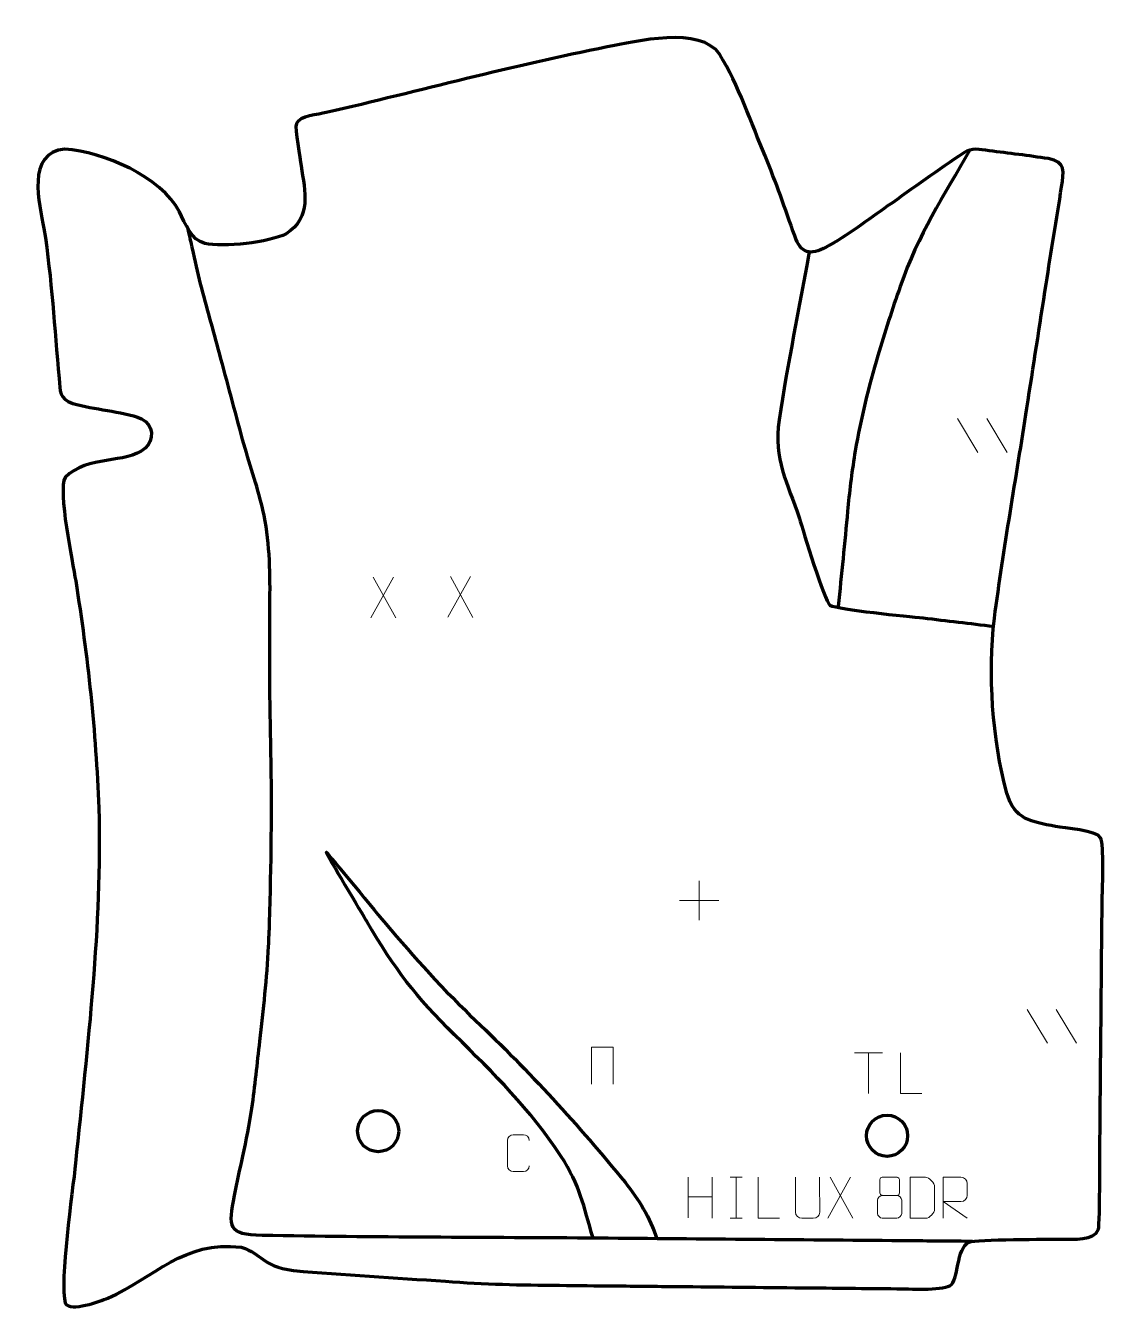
# Model space of a CAD drawing. Header units: millimetres. Extents: x 1074 to 1731, y 150 to 934.
import ezdxf

# ---------------------------------------------------------------- set-up
doc = ezdxf.new("R2010")
doc.units = ezdxf.units.MM
doc.header["$MEASUREMENT"] = 0
doc.layers.add('layer 1', color=7, linetype='Continuous', plot=False)
doc.layers.add('layer 2', color=7, linetype='Continuous')
doc.layers.add('layer 3', color=7, linetype='Continuous')

msp = doc.modelspace()

# ---------------------------------------------------------------- linework, layer by layer
at = {"layer": 'layer 1', "color": 250, "lineweight": 9}
for points in [[(1641.9819, 694.5517), (1641.9819, 694.5517), (1654.3462, 674.0074), (1654.3462, 674.0074)], [(1659.7118, 694.5517), (1659.7118, 694.5517), (1672.0761, 674.0074), (1672.0761, 674.0074)], [(1298.1657, 598.0802), (1298.1657, 598.0802), (1284.4251, 573.1844), (1284.4251, 573.1844)], [(1285.8797, 598.0802), (1285.8797, 598.0802), (1299.6203, 573.1267), (1299.6203, 573.1267)], [(1345.1334, 598.4343), (1345.1334, 598.4343), (1331.3928, 573.5385), (1331.3928, 573.5385)], [(1332.8474, 598.4343), (1332.8474, 598.4343), (1346.588, 573.4808), (1346.588, 573.4808)], [(1484.3855, 412.9823), (1484.3855, 412.9823), (1484.3855, 389.0044), (1484.3855, 389.0044)], [(1472.3966, 400.9933), (1472.3966, 400.9933), (1496.3745, 400.9933), (1496.3745, 400.9933)], [(1684.3153, 334.7183), (1684.3153, 334.7183), (1696.6796, 314.174), (1696.6796, 314.174)], [(1702.0452, 334.7183), (1702.0452, 334.7183), (1714.4095, 314.174), (1714.4095, 314.174)], [(1579.1157, 308.324), (1579.1157, 308.324), (1596.1029, 308.324), (1596.1029, 308.324)], [(1587.6095, 283.394), (1587.6095, 283.394), (1587.6095, 308.3475), (1587.6095, 308.3475)], [(1477.7491, 232.4994), (1477.7491, 232.4994), (1477.7491, 207.7219), (1477.7491, 207.7219)], [(1492.3924, 232.4994), (1492.3924, 232.4994), (1492.3924, 207.5459), (1492.3924, 207.5459)], [(1503.4057, 232.4817), (1503.4057, 232.4817), (1510.5738, 232.4817), (1510.5738, 232.4817)], [(1506.9897, 232.4817), (1506.9897, 232.4817), (1506.9897, 207.5282), (1506.9897, 207.5282)], [(1576.6582, 232.4817), (1576.6582, 232.4817), (1562.9176, 207.5859), (1562.9176, 207.5859)], [(1564.3722, 232.4817), (1564.3722, 232.4817), (1578.1128, 207.5282), (1578.1128, 207.5282)], [(1477.7491, 220.6171), (1477.7491, 220.6171), (1492.3924, 220.6175), (1492.3924, 220.6175)], [(1503.4057, 207.5282), (1503.4057, 207.5282), (1510.5738, 207.5282), (1510.5738, 207.5282)]]:
    msp.add_open_spline(points, degree=3, dxfattribs=at)
for points, knots in [([(1418.8726, 289.2759), (1418.8726, 289.2759), (1418.8726, 311.6262), (1418.8726, 311.6262), (1418.8726, 311.6262), (1418.8726, 311.6262), (1431.9909, 311.6262), (1431.9909, 311.6262), (1431.9909, 311.6262), (1431.9909, 311.6262), (1431.9909, 289.2759), (1431.9909, 289.2759)], [0, 0, 0, 0, 0.25, 0.25, 0.25, 0.25, 0.5, 0.5, 0.5, 0.5, 1, 1, 1, 1]), ([(1620.1053, 283.3939), (1620.1053, 283.3939), (1607.1562, 283.3939), (1607.1562, 283.3939), (1607.1562, 283.3939), (1607.1562, 283.3939), (1607.1562, 308.3475), (1607.1562, 308.3475)], [0, 0, 0, 0, 0.33333333, 0.33333333, 0.33333333, 0.33333333, 1, 1, 1, 1]), ([(1380.9685, 239.4316), (1380.8433, 237.3506), (1379.3411, 236.0254), (1377.4174, 236.0157), (1377.4174, 236.0157), (1375.3288, 236.016), (1373.2402, 236.016), (1371.1519, 236.0157), (1371.1519, 236.0157), (1369.4277, 235.9213), (1367.6613, 237.6092), (1367.6713, 239.416), (1367.6713, 239.416), (1367.6717, 244.5842), (1367.6717, 249.7519), (1367.6713, 254.9193), (1367.6713, 254.9193), (1367.6751, 256.8344), (1369.2396, 258.3743), (1371.1675, 258.3622), (1371.1675, 258.3622), (1373.2505, 258.3622), (1375.334, 258.3622), (1377.4174, 258.3622), (1377.4174, 258.3622), (1379.1609, 258.394), (1380.9446, 257.0581), (1380.9685, 254.8747)], [0, 0, 0, 0, 0.125, 0.125, 0.125, 0.125, 0.25, 0.25, 0.25, 0.25, 0.375, 0.375, 0.375, 0.375, 0.5, 0.5, 0.5, 0.5, 0.625, 0.625, 0.625, 0.625, 0.75, 0.75, 0.75, 0.75, 1, 1, 1, 1]), ([(1533.4643, 207.5281), (1533.4643, 207.5281), (1520.5152, 207.5281), (1520.5152, 207.5281), (1520.5152, 207.5281), (1520.5152, 207.5281), (1520.5152, 232.4817), (1520.5152, 232.4817)], [0, 0, 0, 0, 0.33333333, 0.33333333, 0.33333333, 0.33333333, 1, 1, 1, 1]), ([(1557.8424, 232.4859), (1557.842, 226.9464), (1557.9378, 216.7446), (1557.9382, 211.2042), (1557.9382, 211.2042), (1557.7984, 208.9647), (1556.1212, 207.5385), (1553.9735, 207.528), (1553.9735, 207.528), (1551.6416, 207.5284), (1549.3097, 207.5284), (1546.9782, 207.528), (1546.9782, 207.528), (1545.0532, 207.4265), (1543.0811, 209.243), (1543.0923, 211.1875), (1543.0923, 211.1875), (1543.0926, 216.7494), (1543.188, 226.9248), (1543.1876, 232.4859)], [0, 0, 0, 0, 0.16666667, 0.16666667, 0.16666667, 0.16666667, 0.33333333, 0.33333333, 0.33333333, 0.33333333, 0.5, 0.5, 0.5, 0.5, 0.66666667, 0.66666667, 0.66666667, 0.66666667, 1, 1, 1, 1]), ([(1594.5618, 231.0158), (1594.5618, 228.8028), (1594.5618, 225.1205), (1594.5618, 222.9072), (1594.5618, 222.9072), (1594.5768, 222.3998), (1595.3842, 221.4684), (1596.0843, 221.4696), (1596.0843, 221.4696), (1599.0542, 221.4698), (1602.0244, 221.3849), (1604.9948, 221.3846), (1604.9948, 221.3846), (1605.7919, 221.3888), (1606.5126, 222.1791), (1606.51, 222.8998), (1606.51, 222.8998), (1606.5097, 225.1158), (1606.5097, 228.8005), (1606.51, 231.0158), (1606.51, 231.0158), (1606.4915, 231.7266), (1605.8801, 232.487), (1605.0462, 232.4796), (1605.0462, 232.4796), (1602.0291, 232.4793), (1599.0122, 232.4793), (1595.9956, 232.4796), (1595.9956, 232.4796), (1595.3692, 232.4872), (1594.5451, 231.7762), (1594.5618, 231.0158)], [0, 0, 0, 0, 0.11111111, 0.11111111, 0.11111111, 0.11111111, 0.22222222, 0.22222222, 0.22222222, 0.22222222, 0.33333333, 0.33333333, 0.33333333, 0.33333333, 0.44444444, 0.44444444, 0.44444444, 0.44444444, 0.55555556, 0.55555556, 0.55555556, 0.55555556, 0.66666667, 0.66666667, 0.66666667, 0.66666667, 0.77777778, 0.77777778, 0.77777778, 0.77777778, 1, 1, 1, 1]), ([(1613.1229, 207.5563), (1615.4547, 207.5567), (1620.4049, 207.5327), (1622.7364, 207.5324), (1622.7364, 207.5324), (1624.6614, 207.427), (1627.98, 210.9686), (1627.9688, 212.9859), (1627.9688, 212.9859), (1627.9684, 218.756), (1627.9684, 220.9257), (1627.9688, 226.695), (1627.9688, 226.695), (1627.9645, 228.8331), (1624.59, 232.4932), (1622.4376, 232.4797), (1622.4376, 232.4797), (1620.1119, 232.4797), (1615.3876, 232.4797), (1613.0615, 232.4797), (1613.0615, 232.4797), (1613.0619, 226.7328), (1613.1232, 213.3036), (1613.1229, 207.5563)], [0, 0, 0, 0, 0.14285714, 0.14285714, 0.14285714, 0.14285714, 0.28571429, 0.28571429, 0.28571429, 0.28571429, 0.42857143, 0.42857143, 0.42857143, 0.42857143, 0.57142857, 0.57142857, 0.57142857, 0.57142857, 0.71428571, 0.71428571, 0.71428571, 0.71428571, 1, 1, 1, 1]), ([(1633.1832, 207.5282), (1633.1832, 207.5282), (1633.1832, 232.4817), (1633.1832, 232.4817), (1633.1832, 232.4817), (1636.778, 232.4817), (1640.3735, 232.4817), (1643.9687, 232.4817), (1643.9687, 232.4817), (1646.294, 232.444), (1647.8513, 230.954), (1647.8472, 228.5876), (1647.8472, 228.5876), (1647.8468, 226.5521), (1647.8468, 223.4927), (1647.8472, 221.4567), (1647.8472, 221.4567), (1647.8407, 219.5812), (1646.0284, 217.6394), (1644.0189, 217.6203), (1644.0189, 217.6203), (1644.0189, 217.6203), (1633.1832, 217.6203), (1633.1832, 217.6203), (1633.1832, 217.6203), (1633.1832, 217.6203), (1647.8379, 207.5282), (1647.8379, 207.5282)], [0, 0, 0, 0, 0.125, 0.125, 0.125, 0.125, 0.25, 0.25, 0.25, 0.25, 0.375, 0.375, 0.375, 0.375, 0.5, 0.5, 0.5, 0.5, 0.625, 0.625, 0.625, 0.625, 0.75, 0.75, 0.75, 0.75, 1, 1, 1, 1]), ([(1593.103, 218.4976), (1593.103, 215.3268), (1593.103, 213.6247), (1593.103, 210.4533), (1593.103, 210.4533), (1593.0945, 209.2314), (1594.7924, 207.5387), (1596.045, 207.5302), (1596.045, 207.5302), (1599.0281, 207.5305), (1602.0114, 207.5305), (1604.9948, 207.5302), (1604.9948, 207.5302), (1606.3181, 207.5419), (1607.9385, 209.1635), (1607.9274, 210.4627), (1607.9274, 210.4627), (1607.9271, 213.6309), (1607.9271, 215.3297), (1607.9274, 218.4976), (1607.9274, 218.4976), (1607.8577, 219.878), (1606.2799, 221.4566), (1604.9745, 221.4505), (1604.9745, 221.4505), (1601.9979, 221.4502), (1599.0213, 221.4502), (1596.045, 221.4505), (1596.045, 221.4505), (1594.9655, 221.4569), (1593.1192, 219.878), (1593.103, 218.4976)], [0, 0, 0, 0, 0.11111111, 0.11111111, 0.11111111, 0.11111111, 0.22222222, 0.22222222, 0.22222222, 0.22222222, 0.33333333, 0.33333333, 0.33333333, 0.33333333, 0.44444444, 0.44444444, 0.44444444, 0.44444444, 0.55555556, 0.55555556, 0.55555556, 0.55555556, 0.66666667, 0.66666667, 0.66666667, 0.66666667, 0.77777778, 0.77777778, 0.77777778, 0.77777778, 1, 1, 1, 1])]:
    msp.add_open_spline(points, degree=3, knots=knots, dxfattribs=at)
at = {"layer": 'layer 2', "color": 142, "lineweight": 200}
for centre, major_axis, ratio in [((1288.8623, 260.5644), (12.5257, 0), 0.99999202), ((1598.9769, 257.7364), (0, 12.5256), 1)]:
    msp.add_ellipse(centre, major_axis=major_axis, ratio=ratio, dxfattribs=at)
at = {"layer": 'layer 2', "color": 142, "lineweight": 158}
for points, knots in [([(1649.4433, 858.2931), (1633.0622, 829.5177), (1618.0871, 806.9176), (1606.9718, 775.0824), (1606.9718, 775.0824), (1602.1107, 761.1602), (1597.5541, 747.1391), (1593.3319, 733.0099), (1593.3319, 733.0099), (1587.7418, 713.7276), (1582.9603, 694.7087), (1579.5793, 674.9006), (1579.5793, 674.9006), (1577.6461, 663.3753), (1576.2078, 651.8745), (1575.1275, 640.2395), (1575.1275, 640.2395), (1575.1275, 640.2395), (1574.9459, 638.2583), (1574.9459, 638.2583), (1574.9459, 638.2583), (1573.2012, 618.8911), (1571.1489, 599.5536), (1569.2073, 580.2055), (1569.2073, 580.2055), (1569.2073, 580.2055), (1569.1118, 579.2541), (1569.1118, 579.2541)], [0, 0, 0, 0, 0.125, 0.125, 0.125, 0.125, 0.25, 0.25, 0.25, 0.25, 0.375, 0.375, 0.375, 0.375, 0.5, 0.5, 0.5, 0.5, 0.625, 0.625, 0.625, 0.625, 0.75, 0.75, 0.75, 0.75, 1, 1, 1, 1]), ([(1651.078, 193.4052), (1638.6768, 193.5102), (1626.2755, 193.6152), (1613.8742, 193.7202), (1613.8742, 193.7202), (1550.2779, 194.2586), (1486.6817, 194.7971), (1423.0853, 195.3356), (1423.0853, 195.3356), (1354.8373, 195.9059), (1286.4497, 195.8276), (1218.2249, 197.0358), (1218.2249, 197.0358), (1196.7633, 197.4159), (1197.8208, 202.0753), (1201.3026, 221.3967), (1201.3026, 221.3967), (1202.7475, 229.4143), (1204.6394, 237.3679), (1206.3908, 245.324), (1206.3908, 245.324), (1208.4787, 255.0358), (1210.457, 264.614), (1211.8959, 274.452), (1211.8959, 274.452), (1213.8503, 288.0363), (1215.16, 301.7198), (1216.7352, 315.3526), (1216.7352, 315.3526), (1218.972, 334.6197), (1221.0229, 353.7572), (1222.063, 373.1368), (1222.063, 373.1368), (1222.3169, 377.9622), (1222.5092, 382.7804), (1222.65, 387.6103), (1222.65, 387.6103), (1223.6246, 422.2417), (1224.2951, 456.8183), (1223.5023, 491.4629), (1223.5023, 491.4629), (1222.759, 522.0635), (1222.6571, 552.6629), (1222.8943, 583.2704), (1222.8943, 583.2704), (1222.8943, 583.2704), (1222.9027, 584.2259), (1222.9027, 584.2259), (1222.9027, 584.2259), (1223.0767, 602.921), (1222.715, 620.6961), (1218.5672, 639.0406), (1218.5672, 639.0406), (1218.5672, 639.0406), (1218.3511, 639.9786), (1218.3511, 639.9786), (1218.3511, 639.9786), (1214.9731, 654.101), (1210.119, 667.8437), (1206.2764, 681.8462), (1206.2764, 681.8462), (1201.5529, 699.3422), (1196.8684, 716.8484), (1192.1188, 734.3372), (1192.1188, 734.3372), (1188.2773, 748.4369), (1184.4328, 762.5358), (1180.5946, 776.6364), (1180.5946, 776.6364), (1178.778, 783.3114), (1177.2543, 791.2272), (1175.7045, 798.0894), (1175.7045, 798.0894), (1174.7913, 802.1327), (1173.878, 806.176), (1172.9649, 810.2193)], [0, 0, 0, 0, 0.05, 0.05, 0.05, 0.05, 0.1, 0.1, 0.1, 0.1, 0.15, 0.15, 0.15, 0.15, 0.2, 0.2, 0.2, 0.2, 0.25, 0.25, 0.25, 0.25, 0.3, 0.3, 0.3, 0.3, 0.35, 0.35, 0.35, 0.35, 0.4, 0.4, 0.4, 0.4, 0.45, 0.45, 0.45, 0.45, 0.5, 0.5, 0.5, 0.5, 0.55, 0.55, 0.55, 0.55, 0.6, 0.6, 0.6, 0.6, 0.65, 0.65, 0.65, 0.65, 0.7, 0.7, 0.7, 0.7, 0.75, 0.75, 0.75, 0.75, 0.8, 0.8, 0.8, 0.8, 0.85, 0.85, 0.85, 0.85, 0.9, 0.9, 0.9, 0.9, 1, 1, 1, 1]), ([(1551.5668, 796.3478), (1545.4679, 762.3051), (1538.4045, 727.9938), (1533.1284, 693.8661), (1533.1284, 693.8661), (1529.8076, 668.9309), (1538.0504, 656.3858), (1545.5533, 633.8069), (1545.5533, 633.8069), (1547.7763, 626.7491), (1560.7563, 582.8752), (1564.1853, 580.9669), (1564.1853, 580.9669), (1569.59, 577.959), (1611.0931, 574.3108), (1621.0302, 573.1406), (1621.0302, 573.1406), (1635.2906, 571.4614), (1649.5509, 569.7824), (1663.8113, 568.1032)], [0, 0, 0, 0, 0.16666667, 0.16666667, 0.16666667, 0.16666667, 0.33333333, 0.33333333, 0.33333333, 0.33333333, 0.5, 0.5, 0.5, 0.5, 0.66666667, 0.66666667, 0.66666667, 0.66666667, 1, 1, 1, 1]), ([(1419.8363, 195.3631), (1413.8033, 215.594), (1412.202, 226.9943), (1400.185, 245.3606), (1400.185, 245.3606), (1380.9906, 274.5603), (1359.9409, 294.9473), (1335.3874, 319.1945), (1335.3874, 319.1945), (1311.6472, 342.6865), (1298.9705, 359.1481), (1282.1439, 387.9926), (1282.1439, 387.9926), (1279.3555, 392.763), (1257.6011, 428.8857), (1257.304, 430.4196), (1257.304, 430.4196), (1257.6581, 430.1977), (1289.8861, 391.0652), (1293.4814, 386.827), (1293.4814, 386.827), (1310.8667, 366.3323), (1328.7208, 346.5148), (1348.2004, 327.9716), (1348.2004, 327.9716), (1380.4255, 297.4957), (1411.2766, 263.77), (1439.3047, 229.4), (1439.3047, 229.4), (1447.7642, 219.0154), (1454.3405, 207.7152), (1458.7201, 195.0338)], [0, 0, 0, 0, 0.11111111, 0.11111111, 0.11111111, 0.11111111, 0.22222222, 0.22222222, 0.22222222, 0.22222222, 0.33333333, 0.33333333, 0.33333333, 0.33333333, 0.44444444, 0.44444444, 0.44444444, 0.44444444, 0.55555556, 0.55555556, 0.55555556, 0.55555556, 0.66666667, 0.66666667, 0.66666667, 0.66666667, 0.77777778, 0.77777778, 0.77777778, 0.77777778, 1, 1, 1, 1])]:
    msp.add_open_spline(points, degree=3, knots=knots, dxfattribs=at)
at = {"layer": 'layer 3', "color": 242, "lineweight": 158}
msp.add_open_spline([(1428.4425, 920.9144), (1445.8109, 924.3944), (1485.2262, 933.8505), (1497.0827, 916.29), (1497.0827, 916.29), (1508.4404, 897.773), (1516.0822, 874.813), (1524.6117, 854.6552), (1524.6117, 854.6552), (1531.3724, 838.4292), (1536.8059, 822.4131), (1542.6799, 805.906), (1542.6799, 805.906), (1546.5374, 795.0659), (1551.9479, 793.652), (1561.9646, 799.0372), (1561.9646, 799.0372), (1574.1655, 805.5966), (1587.777, 815.9591), (1599.3095, 824.0541), (1599.3095, 824.0541), (1614.6474, 834.8184), (1630.1793, 845.9848), (1645.6765, 856.4526), (1645.6765, 856.4526), (1651.0157, 859.7629), (1655.1003, 858.4541), (1661.1481, 857.7038), (1661.1481, 857.7038), (1673.1098, 856.1972), (1685.287, 854.7308), (1697.1914, 852.8975), (1697.1914, 852.8975), (1708.1905, 850.8706), (1706.6442, 845.0471), (1705.2961, 835.6832), (1705.2961, 835.6832), (1702.4085, 815.9841), (1698.9467, 796.196), (1695.8932, 776.4753), (1695.8932, 776.4753), (1691.9965, 751.309), (1688.0999, 726.1428), (1684.2032, 700.9765), (1684.2032, 700.9765), (1677.5807, 658.3773), (1670.0478, 615.7), (1664.3726, 572.9841), (1664.3726, 572.9841), (1660.5425, 538.332), (1662.8442, 500.1223), (1671.9857, 466.4359), (1671.9857, 466.4359), (1677.0129, 449.9835), (1686.413, 449.1314), (1701.672, 446.144), (1701.672, 446.144), (1706.6787, 445.3202), (1727.0848, 443.5174), (1729.089, 439.3022), (1729.089, 439.3022), (1731.3501, 434.5468), (1730.2398, 409.5585), (1730.1241, 402.5572), (1730.1241, 402.5572), (1729.7037, 377.1289), (1729.6045, 351.5979), (1729.3572, 326.157), (1729.3572, 326.157), (1729.1592, 305.7906), (1728.9612, 285.424), (1728.7632, 265.0576), (1728.7632, 265.0576), (1728.6922, 257.0649), (1728.8076, 203.9597), (1727.7807, 200.7854), (1727.7807, 200.7854), (1725.4757, 193.6601), (1712.0927, 194.8625), (1706.2276, 194.783), (1706.2276, 194.783), (1697.9603, 194.6835), (1653.1573, 194.7963), (1649.0816, 192.9539), (1649.0816, 192.9539), (1640.8016, 189.2112), (1642.8735, 169.4414), (1637.2463, 166.4114), (1637.2463, 166.4114), (1631.7087, 163.4296), (1611.9425, 164.4828), (1604.84, 164.6081), (1604.84, 164.6081), (1585.7331, 164.7982), (1566.6263, 164.9882), (1547.5194, 165.1781), (1547.5194, 165.1781), (1522.0436, 165.4315), (1496.5677, 165.6849), (1471.0919, 165.9382), (1471.0919, 165.9382), (1458.3539, 166.0649), (1445.6161, 166.1915), (1432.8782, 166.3183), (1432.8782, 166.3183), (1421.7325, 166.4291), (1410.5868, 166.5399), (1399.4412, 166.6508), (1399.4412, 166.6508), (1375.7421, 166.8516), (1353.4831, 167.3328), (1329.8046, 169.0925), (1329.8046, 169.0925), (1299.0792, 171.3573), (1267.9409, 172.8987), (1237.3122, 175.6266), (1237.3122, 175.6266), (1216.7004, 178.7175), (1219.0386, 185.6506), (1205.3222, 189.8179), (1205.3222, 189.8179), (1170.3357, 194.3404), (1152.6071, 171.2052), (1124.0912, 158.9166), (1124.0912, 158.9166), (1119.3258, 156.863), (1101.4926, 150.2442), (1098.1767, 155.698), (1098.1767, 155.698), (1094.5336, 169.1171), (1102.6342, 223.3727), (1104.4242, 241.1307), (1104.4242, 241.1307), (1111.6131, 311.8781), (1120.6903, 386.2358), (1118.5744, 457.2849), (1118.5744, 457.2849), (1116.8728, 504.0746), (1111.8378, 549.5237), (1104.5084, 595.7329), (1104.5084, 595.7329), (1102.6416, 606.9475), (1093.5427, 650.6623), (1098.045, 658.6646), (1098.045, 658.6646), (1111.885, 672.5352), (1135.2051, 666.6197), (1146.7665, 676.453), (1146.7665, 676.453), (1152.5933, 681.409), (1151.9167, 690.8663), (1144.7067, 694.4573), (1144.7067, 694.4573), (1131.7225, 699.5135), (1115.9438, 699.7836), (1102.8287, 703.7948), (1102.8287, 703.7948), (1094.1905, 707.1216), (1095.2408, 710.6102), (1094.392, 719.137), (1094.392, 719.137), (1091.4084, 749.9969), (1090.0521, 779.5511), (1085.1568, 810.3607), (1085.1568, 810.3607), (1082.4594, 825.3677), (1074.0663, 856.8267), (1097.948, 858.6865), (1097.948, 858.6865), (1121.2028, 856.9461), (1156.666, 842.1372), (1167.7843, 820.4849), (1167.7843, 820.4849), (1171.1153, 813.7599), (1175.0288, 803.0487), (1183.1952, 801.2688), (1183.1952, 801.2688), (1194.3498, 798.8376), (1222.5309, 801.7349), (1232.7799, 807.0946), (1232.7799, 807.0946), (1248.4673, 817.2641), (1244.2434, 832.6588), (1241.9013, 848.4863), (1241.9013, 848.4863), (1241.2913, 852.6091), (1237.8674, 871.6016), (1239.0029, 874.2013), (1239.0029, 874.2013), (1241.0231, 878.8267), (1252.4306, 879.8331), (1257.1895, 880.9304), (1257.1895, 880.9304), (1314.345, 894.108), (1370.8408, 909.6074), (1428.4425, 920.9144)], degree=3, knots=[0, 0, 0, 0, 0.02, 0.02, 0.02, 0.02, 0.04, 0.04, 0.04, 0.04, 0.06, 0.06, 0.06, 0.06, 0.08, 0.08, 0.08, 0.08, 0.1, 0.1, 0.1, 0.1, 0.12, 0.12, 0.12, 0.12, 0.14, 0.14, 0.14, 0.14, 0.16, 0.16, 0.16, 0.16, 0.18, 0.18, 0.18, 0.18, 0.2, 0.2, 0.2, 0.2, 0.22, 0.22, 0.22, 0.22, 0.24, 0.24, 0.24, 0.24, 0.26, 0.26, 0.26, 0.26, 0.28, 0.28, 0.28, 0.28, 0.3, 0.3, 0.3, 0.3, 0.32, 0.32, 0.32, 0.32, 0.34, 0.34, 0.34, 0.34, 0.36, 0.36, 0.36, 0.36, 0.38, 0.38, 0.38, 0.38, 0.4, 0.4, 0.4, 0.4, 0.42, 0.42, 0.42, 0.42, 0.44, 0.44, 0.44, 0.44, 0.46, 0.46, 0.46, 0.46, 0.48, 0.48, 0.48, 0.48, 0.5, 0.5, 0.5, 0.5, 0.52, 0.52, 0.52, 0.52, 0.54, 0.54, 0.54, 0.54, 0.56, 0.56, 0.56, 0.56, 0.58, 0.58, 0.58, 0.58, 0.6, 0.6, 0.6, 0.6, 0.62, 0.62, 0.62, 0.62, 0.64, 0.64, 0.64, 0.64, 0.66, 0.66, 0.66, 0.66, 0.68, 0.68, 0.68, 0.68, 0.7, 0.7, 0.7, 0.7, 0.72, 0.72, 0.72, 0.72, 0.74, 0.74, 0.74, 0.74, 0.76, 0.76, 0.76, 0.76, 0.78, 0.78, 0.78, 0.78, 0.8, 0.8, 0.8, 0.8, 0.82, 0.82, 0.82, 0.82, 0.84, 0.84, 0.84, 0.84, 0.86, 0.86, 0.86, 0.86, 0.88, 0.88, 0.88, 0.88, 0.9, 0.9, 0.9, 0.9, 0.92, 0.92, 0.92, 0.92, 0.94, 0.94, 0.94, 0.94, 0.96, 0.96, 0.96, 0.96, 1, 1, 1, 1], dxfattribs=at)

doc.saveas('drawing.dxf')
